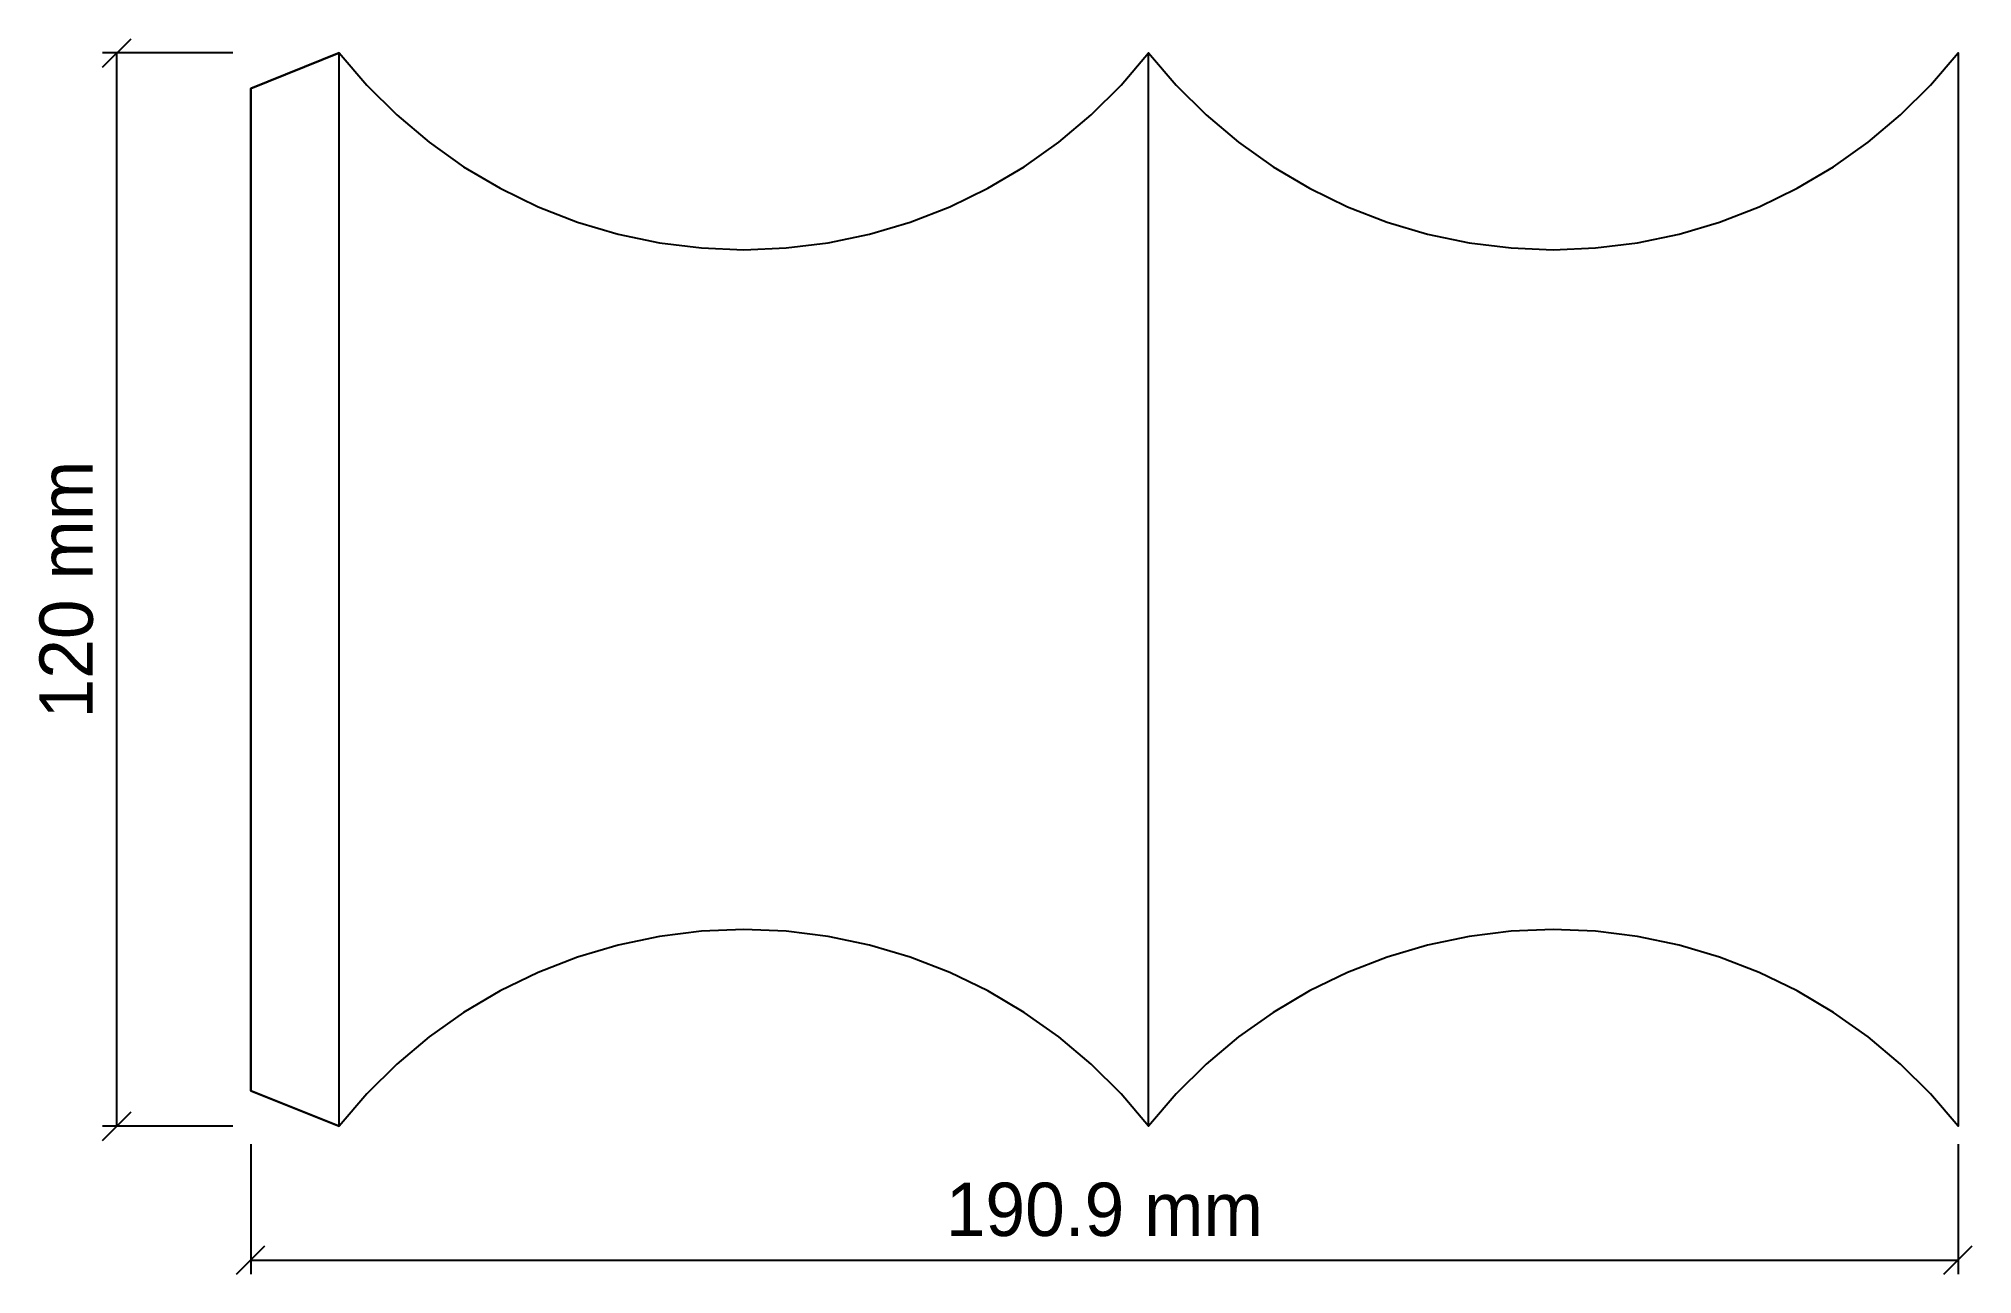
# Model space of a CAD drawing. Header units: millimetres. Extents: x -4 to 212, y 0 to 138.
import ezdxf
from ezdxf.enums import TextEntityAlignment as Align

# ---------------------------------------------------------------- set-up
doc = ezdxf.new("R2010")
doc.units = ezdxf.units.MM
for name, color, linetype in [('CREASE', 5, 'CONTINUOUS'), ('CUT', 6, 'CONTINUOUS'), ('DIMS', 9, 'CONTINUOUS'), ('GLUE', 3, 'CONTINUOUS')]:
    doc.layers.add(name, color=color, linetype=linetype)

msp = doc.modelspace()

# ---------------------------------------------------------------- linework, layer by layer
at = {"layer": 'CREASE'}
for points in [[(29.638, 16.566), (29.638, 136.566)], [(120.138, 16.566), (120.138, 136.566)]]:
    msp.add_lwpolyline(points, dxfattribs=at)
at = {"layer": 'CUT'}
msp.add_lwpolyline([(29.638, 16.566), (19.738, 20.526), (19.738, 132.606), (29.638, 136.566), (29.638, 136.566), (32.712, 132.967), (36.071, 129.633), (39.692, 126.587), (43.552, 123.848), (47.624, 121.436), (51.88, 119.367), (56.292, 117.654), (60.83, 116.31), (65.463, 115.343), (70.159, 114.761), (74.888, 114.566), (79.617, 114.761), (84.313, 115.343), (88.946, 116.31), (93.484, 117.654), (97.896, 119.367), (102.152, 121.436), (106.224, 123.848), (110.084, 126.587), (113.705, 129.633), (117.064, 132.967), (120.138, 136.566), (120.138, 136.566), (123.212, 132.967), (126.571, 129.633), (130.192, 126.587), (134.052, 123.848), (138.124, 121.436), (142.38, 119.367), (146.792, 117.654), (151.33, 116.31), (155.963, 115.343), (160.659, 114.761), (165.388, 114.566), (170.117, 114.761), (174.813, 115.343), (179.446, 116.31), (183.984, 117.654), (188.396, 119.367), (192.652, 121.436), (196.724, 123.848), (200.584, 126.587), (204.205, 129.633), (207.564, 132.967), (210.638, 136.566), (210.638, 16.566), (210.638, 16.566), (207.564, 20.165), (204.205, 23.499), (200.584, 26.545), (196.724, 29.284), (192.652, 31.696), (188.396, 33.765), (183.984, 35.478), (179.446, 36.822), (174.813, 37.789), (170.117, 38.371), (165.388, 38.566), (160.659, 38.371), (155.963, 37.789), (151.33, 36.822), (146.792, 35.478), (142.38, 33.765), (138.124, 31.696), (134.052, 29.284), (130.192, 26.545), (126.571, 23.499), (123.212, 20.165), (120.138, 16.566), (120.138, 16.566), (117.064, 20.165), (113.705, 23.499), (110.084, 26.545), (106.224, 29.284), (102.152, 31.696), (97.896, 33.765), (93.484, 35.478), (88.946, 36.822), (84.313, 37.789), (79.617, 38.371), (74.888, 38.566), (70.159, 38.371), (65.463, 37.789), (60.83, 36.822), (56.292, 35.478), (51.88, 33.765), (47.624, 31.696), (43.552, 29.284), (39.692, 26.545), (36.071, 23.499), (32.712, 20.165), (29.638, 16.566)], close=True, dxfattribs=at)
at = {"layer": 'DIMS'}
for points in [[(3.172, 134.966), (6.372, 138.166)], [(17.738, 136.566), (3.172, 136.566)], [(4.772, 16.566), (4.772, 136.566)], [(3.172, 14.966), (6.372, 18.166)], [(17.738, 16.566), (3.172, 16.566)], [(19.738, 14.566), (19.738, 0)], [(210.638, 14.566), (210.638, 0)], [(18.138, 0), (21.338, 3.2)], [(209.038, 0), (212.238, 3.2)], [(19.738, 1.6), (210.638, 1.6)]]:
    msp.add_lwpolyline(points, dxfattribs=at)
at = {"layer": 'GLUE'}
msp.add_lwpolyline([(19.738, 20.526), (29.638, 16.566), (29.638, 136.566), (19.738, 132.606)], close=True, dxfattribs=at)

# ---------------------------------------------------------------- texts
at = {"layer": 'DIMS'}
msp.add_text('120 mm', height=5.9656, rotation=90, dxfattribs=at).set_placement((2.088, 76.566), align=Align.CENTER)
msp.add_text('190.9 mm', height=5.9656, dxfattribs=at).set_placement((115.188, 4.285), align=Align.CENTER)

doc.saveas('drawing.dxf')
